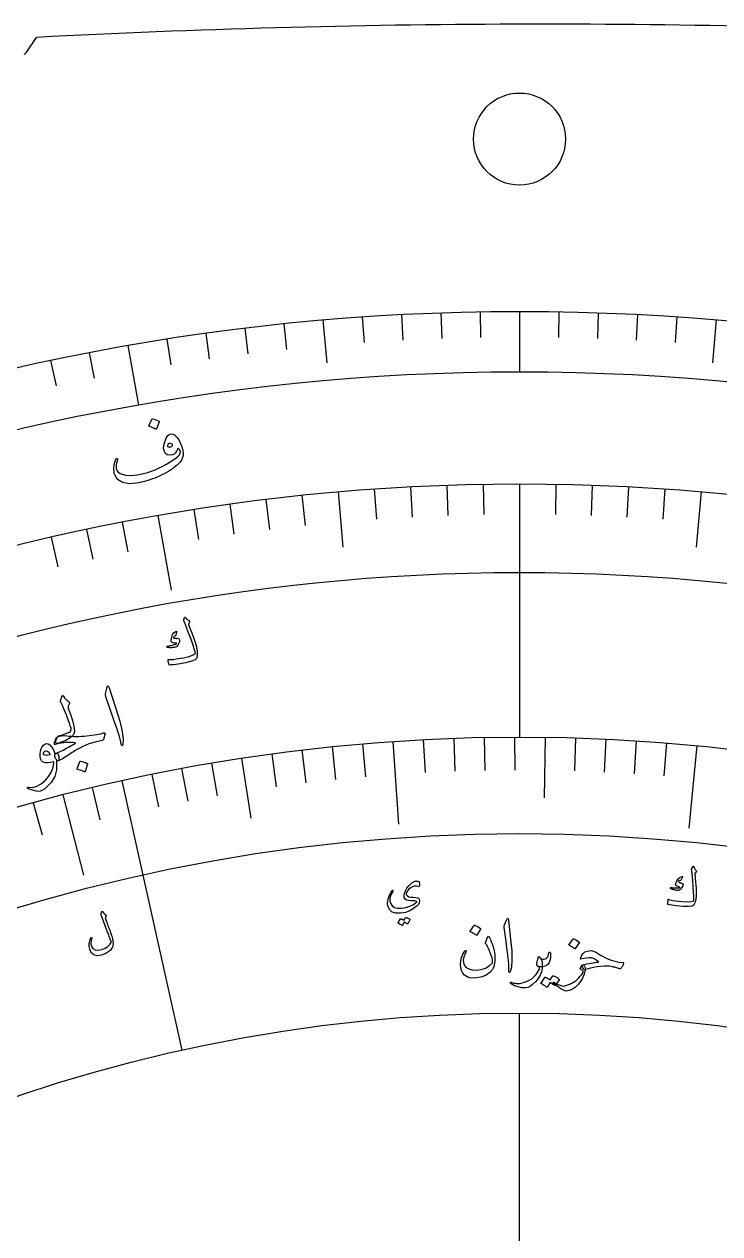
# Model space of a CAD drawing. Header units: millimetres. Extents: x -93 to 93, y -93 to 102.
# Drawn here: x -19.91 to 8.05, y 53.57 to 102.19 of the extents above; entities that cross this region are included whole.
import ezdxf

# ---------------------------------------------------------------- set-up
doc = ezdxf.new("R2010")
doc.units = ezdxf.units.MM
for name, color, linetype in [('CUT_INNER', 6, 'Continuous'), ('CUT_OUTER', 1, 'Continuous'), ('ENGRAVE', 7, 'Continuous'), ('ENGRAVE_FINE', 8, 'Continuous'), ('TEXT', 5, 'Continuous')]:
    doc.layers.add(name, color=color, linetype=linetype)

msp = doc.modelspace()

# ---------------------------------------------------------------- linework, layer by layer
at = {"layer": 'CUT_INNER'}
msp.add_circle((0, 97.5759), 1.85, dxfattribs=at)
at = {"layer": 'CUT_OUTER'}
msp.add_lwpolyline([(-19.8277, 101.0471), (-19.4178, 101.6628), (-19.4157, 101.6656)], dxfattribs=at)
for centre, radius, start, end in [((0.9504, -290.4422), 392.6364, 87.354443, 92.973267), ((-19.9525, 101.1302), 0.15, 286.36512, 326.34678)]:
    msp.add_arc(centre, radius, start, end, dxfattribs=at)
at = {"layer": 'ENGRAVE'}
for points in [[(0, 90.65), (0, 88.2219)], [(-7.9007, 90.305), (-7.7495, 88.5773)], [(7.9007, 90.305), (7.7495, 88.5773)], [(-15.7412, 89.2728), (-15.3196, 86.8816)], [(0, 83.7125), (0, 73.5375)], [(-7.296, 83.3939), (-7.1009, 81.164)], [(7.296, 83.3939), (7.1009, 81.164)], [(-14.5365, 82.4407), (-14.0065, 79.4346)], [(1.0248, 73.5304), (0.9908, 71.0886)], [(-5.0894, 73.3612), (-4.859, 70.0392)], [(7.1324, 73.1908), (6.8094, 69.8765)], [(-11.1695, 72.6843), (-10.7986, 70.2706)], [(-15.9816, 71.7799), (-13.5693, 60.9452)], [(-18.3631, 71.2079), (-17.5316, 67.9834)], [(0, -62.4375), (0, 62.4375)]]:
    msp.add_lwpolyline(points, dxfattribs=at)
for radius in [90.65, 90.65, 88.2219, 83.7125, 83.7125, 80.1513, 73.5375, 73.5375, 69.6525, 62.4375, 62.4375]:
    msp.add_circle((0, 0), radius, dxfattribs=at)
at = {"layer": 'ENGRAVE_FINE'}
for points in [[(-4.7443, 90.5258), (-4.6898, 89.4866)], [(-3.1636, 90.5948), (-3.1273, 89.5548)], [(-1.5821, 90.6362), (-1.5639, 89.5957)], [(1.5821, 90.6362), (1.5639, 89.5957)], [(3.1636, 90.5948), (3.1273, 89.5548)], [(4.7443, 90.5258), (4.6898, 89.4866)], [(-11.0475, 89.9743), (-10.9206, 88.9414)], [(-9.4755, 90.1534), (-9.3667, 89.1185)], [(-6.3234, 90.4292), (-6.2508, 89.3911)], [(6.3234, 90.4292), (6.2508, 89.3911)], [(-14.1808, 89.5339), (-14.018, 88.5061)], [(-12.616, 89.7678), (-12.4712, 88.7373)], [(-18.8472, 88.6691), (-18.6308, 87.6512)], [(-17.2968, 88.9845), (-17.0983, 87.963)], [(-2.9215, 83.6615), (-2.8789, 82.4412)], [(-1.461, 83.6998), (-1.4397, 82.4789)], [(1.461, 83.6998), (1.4397, 82.4789)], [(2.9215, 83.6615), (2.8789, 82.4412)], [(-8.7503, 83.2539), (-8.6227, 82.0396)], [(-5.8395, 83.5086), (-5.7543, 82.2906)], [(-4.3812, 83.5978), (-4.3173, 82.3784)], [(4.3812, 83.5978), (4.3173, 82.3784)], [(5.8395, 83.5086), (5.7543, 82.2906)], [(-13.0955, 82.6819), (-12.9045, 81.4759)], [(-11.6505, 82.8978), (-11.4806, 81.6887)], [(-10.202, 83.0885), (-10.0532, 81.8766)], [(-17.4048, 81.8832), (-17.1509, 80.6889)], [(-15.9731, 82.1745), (-15.7401, 80.9759)], [(-18.8312, 81.567), (-18.5565, 80.3772)], [(-3.868, 73.4357), (-3.798, 72.1055)], [(-2.6456, 73.4899), (-2.5976, 72.1588)], [(-1.4224, 73.5237), (-1.3966, 72.192)], [(-0.1988, 73.5372), (-0.1952, 72.2052)], [(2.2482, 73.5031), (2.2074, 72.1717)], [(3.4709, 73.4555), (3.4081, 72.125)], [(-8.7442, 73.0158), (-8.5858, 71.6932)], [(-7.5279, 73.1512), (-7.3915, 71.8262)], [(-6.3095, 73.2663), (-6.1952, 71.9392)], [(4.6928, 73.3876), (4.6078, 72.0583)], [(5.9134, 73.2994), (5.8063, 71.9717)], [(-12.3778, 72.4883), (-12.1536, 71.1753)], [(-9.9582, 72.8601), (-9.7778, 71.5404)], [(-14.7842, 72.036), (-14.5164, 70.7312)], [(-13.5828, 72.2722), (-13.3368, 70.9631)], [(-17.1747, 71.5038), (-16.8636, 70.2086)], [(-19.5467, 70.8921), (-19.1926, 69.608)]]:
    msp.add_lwpolyline(points, dxfattribs=at)
at = {"layer": 'TEXT'}
for points in [[(-14.7782, 86.3157), (-14.7747, 86.3205), (-14.7692, 86.324), (-14.7618, 86.3261), (-14.7524, 86.3269), (-14.6826, 86.3121), (-14.6157, 86.2908), (-14.5516, 86.2631), (-14.4903, 86.2289), (-14.484, 86.2232), (-14.4805, 86.217), (-14.4801, 86.2103), (-14.4825, 86.2031), (-14.5978, 85.9261), (-14.6026, 85.9191), (-14.6099, 85.9164), (-14.6196, 85.9179), (-14.6318, 85.9237), (-14.6423, 85.9287), (-14.6589, 85.936), (-14.6814, 85.9457), (-14.71, 85.9578), (-14.745, 85.9722), (-14.7868, 85.9887), (-14.8355, 86.0074), (-14.8911, 86.0284), (-14.8987, 86.0321), (-14.9029, 86.0365), (-14.9037, 86.0414), (-14.9012, 86.047)], [(-14.0669, 85.7098), (-14.0011, 85.7255), (-13.9308, 85.7109), (-13.8561, 85.6661), (-13.777, 85.591), (-13.701, 85.489), (-13.6355, 85.3633), (-13.5803, 85.2138), (-13.5356, 85.0408), (-13.5236, 84.9773), (-13.5185, 84.9174), (-13.5203, 84.8611), (-13.529, 84.8083), (-13.5721, 84.6988), (-13.6445, 84.5892), (-13.7463, 84.4794), (-13.8772, 84.3693), (-13.9524, 84.3158), (-14.0306, 84.2639), (-14.1117, 84.2138), (-14.1958, 84.1655), (-14.2831, 84.1189), (-14.3737, 84.0739), (-14.4677, 84.0305), (-14.565, 83.9888), (-14.6632, 83.9493), (-14.7594, 83.9128), (-14.8539, 83.8793), (-14.9465, 83.8487), (-15.0375, 83.8213), (-15.1273, 83.7972), (-15.2157, 83.7764), (-15.3028, 83.759), (-15.6726, 83.7214), (-15.9584, 83.7667), (-16.1606, 83.8957), (-16.2793, 84.1092), (-16.2918, 84.1616), (-16.3004, 84.2225), (-16.305, 84.2918), (-16.3058, 84.3695), (-16.2993, 84.4563), (-16.2837, 84.5423), (-16.2589, 84.6275), (-16.2248, 84.7118), (-16.2192, 84.7218), (-16.212, 84.7296), (-16.203, 84.7351), (-16.1923, 84.7385), (-16.1815, 84.739), (-16.1722, 84.7363), (-16.1644, 84.7304), (-16.1582, 84.7212), (-16.154, 84.7105), (-16.1525, 84.7001), (-16.1536, 84.6901), (-16.1573, 84.6805), (-16.2129, 84.4891), (-16.2139, 84.3345), (-16.1606, 84.2167), (-16.0533, 84.1356), (-15.8388, 84.0704), (-15.5829, 84.0557), (-15.2854, 84.0912), (-14.9457, 84.1764), (-14.7986, 84.2249), (-14.6524, 84.2806), (-14.5072, 84.3434), (-14.3628, 84.4135), (-14.2195, 84.4907), (-14.0773, 84.575), (-13.9364, 84.6665), (-13.7966, 84.7652), (-13.7232, 84.8247), (-13.6701, 84.8847), (-13.6374, 84.9452), (-13.6251, 85.0062), (-13.6431, 85.0439), (-13.6671, 85.0773), (-13.6973, 85.1063), (-13.7336, 85.1309), (-13.7375, 85.1317), (-13.7417, 85.1287), (-13.7462, 85.1219), (-13.7508, 85.1112), (-13.7861, 85.0272), (-13.8302, 84.9612), (-13.883, 84.9132), (-13.9448, 84.8832), (-14.0631, 84.862), (-14.1602, 84.8814), (-14.2361, 84.9416), (-14.2909, 85.0425), (-14.3062, 85.1371), (-14.2939, 85.258), (-14.2538, 85.4051), (-14.1857, 85.5784), (-14.1623, 85.6223), (-14.1347, 85.6588), (-14.1029, 85.688), (-14.0669, 85.7098)], [(-13.954, 85.2508), (-13.9442, 85.2677), (-13.9431, 85.2831), (-13.9507, 85.2971), (-13.9671, 85.3096), (-14.0294, 85.3362), (-14.0807, 85.3367), (-14.1209, 85.311), (-14.1498, 85.2592), (-14.1523, 85.2444), (-14.1513, 85.2318), (-14.1468, 85.2216), (-14.1389, 85.2136), (-14.0875, 85.192), (-14.0397, 85.191), (-13.9952, 85.2106), (-13.954, 85.2508)], [(-13.4259, 78.3435), (-13.4088, 78.3215), (-13.3914, 78.3008), (-13.3735, 78.2815), (-13.3554, 78.2635), (-13.3367, 78.247), (-13.3174, 78.2318), (-13.2975, 78.2181), (-13.2769, 78.2058), (-13.2685, 78.1983), (-13.2645, 78.1887), (-13.2649, 78.1768), (-13.2696, 78.1627), (-13.2994, 78.0878), (-13.3021, 78.0797), (-13.304, 78.073), (-13.3048, 78.0676), (-13.3047, 78.0635), (-13.2357, 77.8863), (-13.1748, 77.7258), (-13.1219, 77.5823), (-13.0769, 77.4555), (-13.0399, 77.3458), (-13.0111, 77.2531), (-12.9905, 77.1776), (-12.9781, 77.1192), (-12.9594, 77.0081), (-12.9555, 76.9726), (-12.9532, 76.9367), (-12.9526, 76.9003), (-12.9537, 76.8635), (-12.9565, 76.8262), (-12.9613, 76.7885), (-12.9681, 76.7503), (-12.9768, 76.7116), (-13.0356, 76.6464), (-13.179, 76.5845), (-13.4067, 76.5253), (-13.7189, 76.468), (-13.817, 76.4538), (-13.9083, 76.4431), (-13.9926, 76.4359), (-14.0701, 76.4322), (-14.0775, 76.4339), (-14.0832, 76.4374), (-14.0873, 76.4426), (-14.0896, 76.4496), (-14.098, 76.4839), (-14.1054, 76.5151), (-14.1118, 76.5432), (-14.1173, 76.5684), (-14.1218, 76.5908), (-14.1254, 76.6107), (-14.1281, 76.6281), (-14.1299, 76.6431), (-14.1304, 76.6516), (-14.1283, 76.6569), (-14.1236, 76.6588), (-14.1162, 76.6573), (-14.0606, 76.6511), (-13.9905, 76.6518), (-13.906, 76.6594), (-13.807, 76.6739), (-13.5131, 76.7264), (-13.2854, 76.7806), (-13.124, 76.8371), (-13.029, 76.8962), (-13.0408, 76.9651), (-13.076, 77.0881), (-13.1348, 77.2649), (-13.2173, 77.4958), (-13.3021, 77.7265), (-13.3672, 77.9008), (-13.4124, 78.0187), (-13.4376, 78.0804), (-13.4451, 78.0972), (-13.4521, 78.1129), (-13.4586, 78.1275), (-13.4646, 78.141), (-13.4701, 78.1534), (-13.4751, 78.1643), (-13.4796, 78.1739), (-13.4835, 78.1821), (-13.4908, 78.2002), (-13.4945, 78.2181), (-13.4945, 78.2357), (-13.491, 78.2531), (-13.4621, 78.3466), (-13.4595, 78.3531), (-13.4562, 78.3575), (-13.4524, 78.3601), (-13.4479, 78.3607), (-13.4419, 78.3587), (-13.4362, 78.3552), (-13.4309, 78.3501), (-13.4259, 78.3435)], [(-13.8054, 77.7922), (-13.801, 77.7924), (-13.7969, 77.7914), (-13.7933, 77.7891), (-13.79, 77.7856), (-13.7885, 77.7822), (-13.7876, 77.7785), (-13.7871, 77.7743), (-13.7872, 77.7698), (-13.8139, 77.6414), (-13.8176, 77.6282), (-13.8221, 77.6177), (-13.8273, 77.6101), (-13.8334, 77.6052), (-13.8606, 77.592), (-13.8831, 77.5771), (-13.9009, 77.5603), (-13.9139, 77.5418), (-13.9155, 77.533), (-13.9097, 77.5251), (-13.8963, 77.5178), (-13.8755, 77.5113), (-13.8619, 77.5092), (-13.848, 77.5075), (-13.8337, 77.5061), (-13.8191, 77.5051), (-13.8039, 77.5044), (-13.788, 77.5042), (-13.7715, 77.5044), (-13.7544, 77.5049), (-13.6923, 77.4913), (-13.6651, 77.4455), (-13.6728, 77.3676), (-13.7152, 77.2575), (-13.7346, 77.2236), (-13.7546, 77.1963), (-13.7752, 77.1755), (-13.7964, 77.1614), (-13.8207, 77.1516), (-13.8552, 77.1432), (-13.8999, 77.1362), (-13.9549, 77.1305), (-13.983, 77.1282), (-14.0099, 77.127), (-14.0355, 77.1269), (-14.0598, 77.1278), (-14.0828, 77.1295), (-14.1044, 77.1314), (-14.1246, 77.1335), (-14.1433, 77.1359), (-14.1554, 77.14), (-14.1644, 77.1455), (-14.1706, 77.1524), (-14.1737, 77.1607), (-14.1739, 77.1699), (-14.1708, 77.177), (-14.1644, 77.1821), (-14.1547, 77.1852), (-14.1235, 77.1931), (-14.0879, 77.2015), (-14.048, 77.2104), (-14.0038, 77.2197), (-13.9214, 77.2371), (-13.8575, 77.2537), (-13.8123, 77.2696), (-13.7856, 77.2847), (-13.7824, 77.288), (-13.7811, 77.2919), (-13.7816, 77.2963), (-13.7839, 77.3013), (-13.7865, 77.3042), (-13.7907, 77.3065), (-13.7966, 77.3082), (-13.8041, 77.3094), (-13.8729, 77.3134), (-13.9019, 77.3164), (-13.9273, 77.3223), (-13.9492, 77.3312), (-13.9675, 77.3431), (-13.9838, 77.3579), (-13.9948, 77.3743), (-14.0006, 77.3922), (-14.001, 77.4117), (-13.9825, 77.547), (-13.9437, 77.6555), (-13.8847, 77.7373), (-13.8054, 77.7922)], [(-16.5929, 75.489), (-16.573, 75.5606), (-16.5507, 75.5891), (-16.5259, 75.5746), (-16.4986, 75.5169), (-16.2322, 74.6846), (-16.0711, 74.1732), (-15.9702, 73.7586), (-15.9288, 73.4411), (-15.9465, 73.2206), (-15.9542, 73.2012), (-15.9623, 73.1899), (-15.9708, 73.1866), (-15.9798, 73.1915), (-15.988, 73.2004), (-15.9952, 73.2127), (-16.0013, 73.2284), (-16.0064, 73.2475), (-16.0392, 73.3977), (-16.081, 73.5556), (-16.1316, 73.721), (-16.1913, 73.894), (-16.2061, 73.9394), (-16.2472, 74.0617), (-16.3149, 74.2608), (-16.4093, 74.5368), (-16.6252, 75.1474), (-16.6343, 75.1803), (-16.6393, 75.2115), (-16.6403, 75.2408), (-16.6371, 75.2684)], [(-18.0264, 73.8883), (-18.0583, 73.9856), (-18.093, 74.0876), (-18.1305, 74.1945), (-18.1709, 74.3062), (-18.2144, 74.4231), (-18.2614, 74.5454), (-18.3119, 74.6733), (-18.3659, 74.8068), (-18.4429, 74.9378), (-18.4479, 74.9562), (-18.4501, 74.9744), (-18.4493, 74.9924), (-18.4458, 75.0102), (-18.4433, 75.0195), (-18.4394, 75.0319), (-18.4342, 75.0473), (-18.4277, 75.0659), (-18.42, 75.0876), (-18.4116, 75.1128), (-18.4023, 75.1413), (-18.3923, 75.1732), (-18.3885, 75.1838), (-18.3828, 75.192), (-18.3751, 75.198), (-18.3655, 75.2017), (-18.3569, 75.202), (-18.3488, 75.1985), (-18.3412, 75.1912), (-18.3341, 75.1801), (-18.2932, 75.1181), (-18.2433, 75.0606), (-18.1842, 75.0076), (-18.116, 74.959), (-18.0984, 74.945), (-18.0892, 74.929), (-18.0883, 74.9109), (-18.0958, 74.8909), (-18.1454, 74.7729), (-18.1484, 74.7592), (-18.1482, 74.7421), (-18.1448, 74.7217), (-18.1384, 74.6979), (-18.0175, 74.3696), (-17.9365, 74.1019), (-17.8952, 73.895), (-17.8933, 73.7489), (-17.9451, 73.6173), (-18.0612, 73.4986), (-18.2415, 73.3926), (-18.4858, 73.2987), (-18.5805, 73.2802), (-18.634, 73.2978), (-18.6462, 73.3515), (-18.6172, 73.4413), (-18.6112, 73.4537), (-18.6055, 73.4658), (-18.5999, 73.4776), (-18.5944, 73.4892), (-18.5891, 73.5005), (-18.584, 73.5115), (-18.579, 73.5223), (-18.5742, 73.5327), (-18.5611, 73.5537), (-18.5433, 73.5707), (-18.5209, 73.5839), (-18.4939, 73.5933), (-18.3708, 73.6282), (-18.2634, 73.6636), (-18.1717, 73.6995), (-18.0957, 73.736), (-18.0546, 73.7642), (-18.0294, 73.7989), (-18.0199, 73.8403), (-18.0264, 73.8883)], [(-18.1906, 73.5847), (-18.0999, 73.5737), (-18.0063, 73.566), (-17.9101, 73.5616), (-17.811, 73.5606), (-17.7095, 73.5625), (-17.6059, 73.567), (-17.5003, 73.5742), (-17.3926, 73.584), (-17.1858, 73.6073), (-17.0044, 73.6355), (-16.8483, 73.6689), (-16.7176, 73.7075), (-16.7033, 73.7108), (-16.6908, 73.7099), (-16.6802, 73.7051), (-16.6713, 73.6962), (-16.6649, 73.6846), (-16.6613, 73.672), (-16.6607, 73.6583), (-16.663, 73.6434), (-16.725, 73.4364), (-16.7318, 73.4193), (-16.7428, 73.4068), (-16.758, 73.3988), (-16.7774, 73.3953), (-17.0536, 73.3366), (-17.3129, 73.258), (-17.555, 73.1598), (-17.7799, 73.042), (-17.7923, 73.0352), (-17.8133, 73.0224), (-17.8428, 73.0037), (-17.8808, 72.9789), (-17.9274, 72.9482), (-17.9824, 72.9115), (-18.0458, 72.8687), (-18.1177, 72.8199), (-18.2574, 72.7273), (-18.3755, 72.6563), (-18.4722, 72.6071), (-18.5476, 72.5796), (-18.5691, 72.5819), (-18.5926, 72.5993), (-18.6182, 72.6317), (-18.6458, 72.6791), (-18.6754, 72.7599), (-18.6816, 72.8221), (-18.6642, 72.8655), (-18.6233, 72.8901), (-18.5576, 72.9142), (-18.4658, 72.9558), (-18.3478, 73.0149), (-18.2035, 73.0912), (-18.1307, 73.13), (-18.067, 73.164), (-18.0123, 73.1931), (-17.9666, 73.2175), (-17.9303, 73.237), (-17.9034, 73.2517), (-17.8861, 73.2615), (-17.8783, 73.2665), (-17.8755, 73.2689), (-17.873, 73.271), (-17.871, 73.2727), (-17.8693, 73.2742), (-17.8677, 73.2754), (-17.8661, 73.2763), (-17.8645, 73.2771), (-17.8628, 73.2776), (-17.8535, 73.2853), (-17.8507, 73.2915), (-17.8543, 73.2961), (-17.8644, 73.2991), (-17.9078, 73.3078), (-17.953, 73.3145), (-18, 73.3191), (-18.0488, 73.3216), (-18.0994, 73.3222), (-18.152, 73.3213), (-18.2064, 73.3186), (-18.2627, 73.3143), (-18.3178, 73.3091), (-18.3719, 73.3026), (-18.425, 73.295), (-18.4771, 73.2862), (-18.5278, 73.2762), (-18.5765, 73.2648), (-18.6233, 73.252), (-18.6682, 73.2378), (-18.6804, 73.2363), (-18.6895, 73.2388), (-18.6955, 73.2453), (-18.6984, 73.2557), (-18.6974, 73.2759), (-18.6949, 73.296), (-18.6911, 73.316), (-18.6858, 73.3359), (-18.6795, 73.3561), (-18.6724, 73.3769), (-18.6646, 73.3983), (-18.656, 73.4204), (-18.6356, 73.4634), (-18.6132, 73.4981), (-18.5887, 73.5247), (-18.5621, 73.5431), (-18.4903, 73.5717), (-18.4044, 73.5882), (-18.3045, 73.5926), (-18.1906, 73.5847)], [(-18.6061, 72.5243), (-18.613, 72.2208), (-18.6849, 71.9493), (-18.8213, 71.7098), (-19.0221, 71.5018), (-19.0516, 71.4782), (-19.081, 71.4563), (-19.1104, 71.4359), (-19.1398, 71.4171), (-19.1689, 71.4002), (-19.1978, 71.3854), (-19.2263, 71.3728), (-19.2545, 71.3623), (-19.3294, 71.3533), (-19.4354, 71.3657), (-19.5725, 71.3993), (-19.741, 71.454), (-19.7601, 71.4633), (-19.7727, 71.4738), (-19.7789, 71.4857), (-19.7787, 71.4989), (-19.7733, 71.5105), (-19.764, 71.5177), (-19.7508, 71.5204), (-19.7336, 71.5187), (-19.5716, 71.5105), (-19.4051, 71.5561), (-19.2336, 71.6555), (-19.0567, 71.8086), (-18.9207, 71.9673), (-18.8181, 72.1385), (-18.7491, 72.3222), (-18.7136, 72.5187), (-18.7159, 72.5247), (-18.7191, 72.5292), (-18.7232, 72.532), (-18.7283, 72.5332), (-18.8474, 72.5097), (-18.9509, 72.4974), (-19.0387, 72.4964), (-19.1108, 72.5068), (-19.1723, 72.536), (-19.2194, 72.5865), (-19.2521, 72.6582), (-19.2703, 72.7511), (-19.2716, 72.7638), (-19.2725, 72.7767), (-19.273, 72.79), (-19.2732, 72.8036), (-19.2731, 72.8178), (-19.2727, 72.8327), (-19.272, 72.8484), (-19.2711, 72.8648), (-19.2567, 72.9735), (-19.2293, 73.0677), (-19.1887, 73.1474), (-19.1351, 73.2126), (-19.0742, 73.2565), (-19.0119, 73.2722), (-18.9483, 73.2598), (-18.8834, 73.2193), (-18.8197, 73.1559), (-18.7636, 73.0778), (-18.7153, 72.9848), (-18.6747, 72.877), (-18.668, 72.8788), (-18.6615, 72.8808), (-18.6553, 72.883), (-18.6494, 72.8853), (-18.6435, 72.8876), (-18.6374, 72.8897), (-18.6309, 72.8917), (-18.6242, 72.8936), (-18.5998, 72.8945), (-18.5781, 72.8843), (-18.5589, 72.8628), (-18.5424, 72.8301), (-18.5295, 72.7929), (-18.5203, 72.7542), (-18.5149, 72.7142), (-18.5132, 72.6727), (-18.5153, 72.6353), (-18.5211, 72.6075), (-18.5308, 72.5892), (-18.5442, 72.5805), (-18.609, 72.5639), (-18.6078, 72.5576), (-18.6069, 72.5489), (-18.6064, 72.5378), (-18.6061, 72.5243)], [(-18.8693, 72.8672), (-18.9216, 72.9208), (-18.9726, 72.955), (-19.0222, 72.9698), (-19.0704, 72.9653), (-19.0962, 72.9508), (-19.1177, 72.9327), (-19.1352, 72.9111), (-19.1485, 72.8861), (-19.1517, 72.8738), (-19.1495, 72.862), (-19.142, 72.8506), (-19.1291, 72.8398), (-19.0856, 72.8179), (-19.0289, 72.8101), (-18.959, 72.8161), (-18.8759, 72.8361), (-18.8678, 72.8401), (-18.864, 72.8465), (-18.8645, 72.8556), (-18.8693, 72.8672)], [(-17.6777, 72.5479), (-17.6745, 72.5532), (-17.6691, 72.5573), (-17.6617, 72.56), (-17.6521, 72.5614), (-17.5792, 72.5504), (-17.5088, 72.5322), (-17.4408, 72.5071), (-17.3752, 72.4749), (-17.3682, 72.4693), (-17.3642, 72.4629), (-17.3632, 72.4559), (-17.3651, 72.4481), (-17.4616, 72.1473), (-17.466, 72.1396), (-17.4733, 72.1362), (-17.4834, 72.1372), (-17.4963, 72.1425), (-17.5075, 72.1471), (-17.5251, 72.1538), (-17.549, 72.1626), (-17.5793, 72.1735), (-17.6163, 72.1864), (-17.6606, 72.2012), (-17.7121, 72.2178), (-17.7708, 72.2363), (-17.7789, 72.2398), (-17.7836, 72.2441), (-17.7848, 72.2493), (-17.7827, 72.2553)], [(7.0071, 68.319), (7.0167, 68.2955), (7.027, 68.2731), (7.0379, 68.2518), (7.0494, 68.2317), (7.0617, 68.2126), (7.0749, 68.1946), (7.089, 68.1778), (7.1041, 68.162), (7.1096, 68.1534), (7.1107, 68.1439), (7.1075, 68.1336), (7.1, 68.1225), (7.0555, 68.0641), (7.0511, 68.0577), (7.0479, 68.0523), (7.0458, 68.0478), (7.0449, 68.0442), (7.062, 67.8721), (7.0762, 67.7168), (7.0875, 67.5781), (7.096, 67.4561), (7.1015, 67.351), (7.1041, 67.2628), (7.1037, 67.1916), (7.1003, 67.1375), (7.0896, 67.0357), (7.0843, 67.0036), (7.0775, 66.9716), (7.0692, 66.9396), (7.0592, 66.9076), (7.0476, 66.8757), (7.0342, 66.8438), (7.019, 66.812), (7.0019, 66.7803), (6.9345, 66.7376), (6.7938, 66.7183), (6.58, 66.722), (6.2928, 66.748), (6.2034, 66.7595), (6.1209, 66.7724), (6.0453, 66.7866), (5.9765, 66.8022), (5.9704, 66.8055), (5.9663, 66.81), (5.964, 66.8156), (5.9637, 66.8223), (5.9647, 66.8543), (5.9658, 66.8834), (5.967, 66.9097), (5.9684, 66.933), (5.9699, 66.9537), (5.9716, 66.972), (5.9735, 66.988), (5.9755, 67.0016), (5.9771, 67.0091), (5.9802, 67.0132), (5.9849, 67.0137), (5.991, 67.0107), (6.0382, 66.9916), (6.0997, 66.9752), (6.1756, 66.9613), (6.2658, 66.9499), (6.536, 66.9242), (6.7485, 66.916), (6.9036, 66.9261), (7.0013, 66.9546), (7.0078, 67.0179), (7.0069, 67.1341), (6.9987, 67.3034), (6.9828, 67.5257), (6.9649, 67.7484), (6.9504, 67.9169), (6.9396, 68.0313), (6.9326, 68.0914), (6.9301, 68.108), (6.9279, 68.1234), (6.9257, 68.1378), (6.9237, 68.1511), (6.9219, 68.1632), (6.9202, 68.174), (6.9186, 68.1835), (6.9172, 68.1917), (6.9152, 68.2093), (6.9164, 68.2259), (6.9206, 68.2413), (6.928, 68.2557), (6.9762, 68.3305), (6.98, 68.3355), (6.984, 68.3387), (6.988, 68.34), (6.9921, 68.3394), (6.9968, 68.3362), (7.0009, 68.3317), (7.0043, 68.3259), (7.0071, 68.319)], [(-4.0774, 67.5226), (-4.1465, 67.541), (-4.2221, 67.5372), (-4.3042, 67.5112), (-4.3927, 67.463), (-4.4479, 67.4188), (-4.4928, 67.3674), (-4.5275, 67.3089), (-4.552, 67.2431), (-4.554, 67.2301), (-4.5534, 67.2168), (-4.5501, 67.2032), (-4.5442, 67.1892), (-4.5081, 67.1469), (-4.4505, 67.117), (-4.3714, 67.0994), (-4.2706, 67.0941), (-4.1712, 67.0898), (-4.0983, 67.075), (-4.052, 67.05), (-4.0321, 67.0147), (-4.0256, 66.9387), (-4.0364, 66.8701), (-4.0645, 66.8087), (-4.1099, 66.7547), (-4.257, 66.6391), (-4.4156, 66.5504), (-4.5856, 66.4885), (-4.7674, 66.4534), (-4.9686, 66.4528), (-5.1231, 66.5023), (-5.2309, 66.6024), (-5.2922, 66.7531), (-5.3017, 66.8377), (-5.2969, 66.9308), (-5.2775, 67.0324), (-5.2435, 67.1424), (-5.2311, 67.1733), (-5.2181, 67.2031), (-5.2047, 67.2319), (-5.1908, 67.2596), (-5.1763, 67.2866), (-5.1611, 67.3127), (-5.1452, 67.3382), (-5.1285, 67.3629), (-5.1193, 67.3733), (-5.1107, 67.3778), (-5.1028, 67.3766), (-5.0954, 67.3696), (-5.0909, 67.3605), (-5.0893, 67.3512), (-5.0906, 67.3417), (-5.0947, 67.3319), (-5.1698, 67.1874), (-5.2109, 67.0591), (-5.2181, 66.947), (-5.1916, 66.8511), (-5.1229, 66.7532), (-5.0283, 66.6876), (-4.9077, 66.6542), (-4.761, 66.6528), (-4.5752, 66.6808), (-4.4094, 66.7309), (-4.2635, 66.803), (-4.1374, 66.8974), (-4.1299, 66.9052), (-4.1274, 66.9126), (-4.1298, 66.9198), (-4.1371, 66.9267), (-4.1658, 66.9385), (-4.2149, 66.947), (-4.2843, 66.952), (-4.3741, 66.9535), (-4.4657, 66.9587), (-4.5365, 66.9751), (-4.5864, 67.0029), (-4.6156, 67.042), (-4.6311, 67.0892), (-4.638, 67.1393), (-4.6361, 67.1925), (-4.6256, 67.2485), (-4.5865, 67.36), (-4.5286, 67.464), (-4.452, 67.5605), (-4.3564, 67.6495), (-4.3308, 67.6708), (-4.3058, 67.6894), (-4.2815, 67.7053), (-4.2577, 67.7186), (-4.2347, 67.7293), (-4.2125, 67.7377), (-4.1913, 67.7436), (-4.171, 67.747), (-4.0905, 67.7445), (-4.0394, 67.7126), (-4.0176, 67.6515), (-4.0251, 67.5613), (-4.0334, 67.5366), (-4.0448, 67.5219), (-4.0595, 67.5172), (-4.0774, 67.5226)], [(6.54, 67.9288), (6.5439, 67.9279), (6.5471, 67.926), (6.5498, 67.9232), (6.5518, 67.9193), (6.5523, 67.916), (6.5522, 67.9124), (6.5516, 67.9087), (6.5504, 67.9047), (6.4957, 67.7988), (6.4892, 67.7881), (6.4827, 67.7801), (6.4763, 67.7747), (6.4698, 67.7719), (6.4427, 67.767), (6.4193, 67.7594), (6.3997, 67.749), (6.3838, 67.736), (6.3802, 67.7287), (6.3834, 67.7203), (6.3933, 67.7107), (6.41, 67.6999), (6.4214, 67.6948), (6.4331, 67.6899), (6.4453, 67.6852), (6.4579, 67.6807), (6.471, 67.6764), (6.4849, 67.6723), (6.4994, 67.6685), (6.5145, 67.6648), (6.5656, 67.6377), (6.5782, 67.5909), (6.5525, 67.5246), (6.4885, 67.4386), (6.4632, 67.4136), (6.439, 67.3945), (6.4159, 67.3814), (6.3939, 67.3742), (6.3702, 67.3716), (6.338, 67.3726), (6.2971, 67.3774), (6.2476, 67.3858), (6.2224, 67.3906), (6.1986, 67.3961), (6.1761, 67.4022), (6.155, 67.409), (6.1353, 67.416), (6.1168, 67.423), (6.0996, 67.4298), (6.0838, 67.4364), (6.0743, 67.4429), (6.0676, 67.4499), (6.064, 67.4575), (6.0633, 67.4655), (6.0653, 67.4736), (6.0697, 67.4791), (6.0766, 67.482), (6.0858, 67.4824), (6.1151, 67.4817), (6.1484, 67.4804), (6.1855, 67.4784), (6.2264, 67.4758), (6.3029, 67.471), (6.3629, 67.4699), (6.4064, 67.4728), (6.4334, 67.4795), (6.4371, 67.4817), (6.4392, 67.4847), (6.4398, 67.4887), (6.439, 67.4937), (6.4374, 67.4968), (6.4343, 67.4999), (6.4296, 67.5028), (6.4233, 67.5057), (6.364, 67.526), (6.3393, 67.5356), (6.3185, 67.547), (6.3015, 67.5601), (6.2884, 67.575), (6.2777, 67.592), (6.272, 67.609), (6.2713, 67.6261), (6.2757, 67.6433), (6.3249, 67.7572), (6.3854, 67.8428), (6.4571, 67.9), (6.54, 67.9288)], [(-16.7972, 66.5097), (-16.7951, 66.5168), (-16.7916, 66.5224), (-16.7866, 66.5265), (-16.7802, 66.5291), (-16.7732, 66.5296), (-16.7666, 66.5276), (-16.7606, 66.5231), (-16.755, 66.516), (-16.7241, 66.4744), (-16.6935, 66.4394), (-16.6633, 66.4111), (-16.6334, 66.3894), (-16.6241, 66.3812), (-16.6194, 66.3703), (-16.6191, 66.3566), (-16.6233, 66.3402), (-16.6266, 66.332), (-16.6296, 66.3241), (-16.6325, 66.3165), (-16.6352, 66.3092), (-16.6377, 66.3024), (-16.6401, 66.2962), (-16.6423, 66.2905), (-16.6445, 66.2854), (-16.6479, 66.2762), (-16.6494, 66.2658), (-16.649, 66.2544), (-16.6466, 66.2418), (-16.6354, 66.2074), (-16.6226, 66.17), (-16.6082, 66.1297), (-16.5923, 66.0864), (-16.575, 66.04), (-16.5563, 65.9907), (-16.5364, 65.9383), (-16.5152, 65.8828), (-16.4932, 65.8277), (-16.4729, 65.7758), (-16.4544, 65.7271), (-16.4377, 65.6815), (-16.4226, 65.6391), (-16.4088, 65.5997), (-16.3966, 65.5632), (-16.3857, 65.5298), (-16.3579, 65.4298), (-16.3423, 65.3324), (-16.3388, 65.2376), (-16.3475, 65.1454), (-16.3641, 65.0883), (-16.3975, 65.031), (-16.4476, 64.9735), (-16.5145, 64.9157), (-16.5893, 64.8628), (-16.6614, 64.8205), (-16.7308, 64.7887), (-16.7975, 64.7675), (-16.9732, 64.7468), (-17.1115, 64.7793), (-17.2126, 64.8651), (-17.2766, 65.0046), (-17.2967, 65.1158), (-17.2965, 65.23), (-17.2758, 65.3471), (-17.2346, 65.4672), (-17.231, 65.4745), (-17.2265, 65.4796), (-17.2212, 65.4825), (-17.215, 65.4832), (-17.208, 65.4824), (-17.2024, 65.4806), (-17.198, 65.4775), (-17.195, 65.4733), (-17.1919, 65.4667), (-17.1904, 65.4599), (-17.1905, 65.453), (-17.1922, 65.446), (-17.2149, 65.3435), (-17.2266, 65.2582), (-17.2274, 65.19), (-17.2173, 65.1391), (-17.1552, 65.0401), (-17.0627, 64.9838), (-16.9399, 64.9702), (-16.7867, 64.999), (-16.6547, 65.0488), (-16.5479, 65.1125), (-16.4663, 65.1904), (-16.4099, 65.2826), (-16.4203, 65.3176), (-16.4334, 65.3582), (-16.4492, 65.4045), (-16.4676, 65.4565), (-16.4888, 65.5143), (-16.513, 65.5778), (-16.5401, 65.6473), (-16.5702, 65.7225), (-16.6004, 65.8004), (-16.6298, 65.8771), (-16.6584, 65.9527), (-16.6862, 66.0272), (-16.713, 66.1005), (-16.7388, 66.1728), (-16.7635, 66.2439), (-16.7871, 66.314), (-16.8128, 66.3808), (-16.8144, 66.3887), (-16.8151, 66.3964), (-16.8149, 66.4037), (-16.8138, 66.4107)], [(-4.5798, 66.2823), (-4.5774, 66.2851), (-4.5739, 66.2869), (-4.5693, 66.2878), (-4.5636, 66.2876), (-4.5429, 66.2813), (-4.5228, 66.2742), (-4.5032, 66.2662), (-4.4842, 66.2575), (-4.4657, 66.2477), (-4.4476, 66.2369), (-4.4297, 66.225), (-4.4122, 66.2121), (-4.4087, 66.208), (-4.407, 66.2035), (-4.407, 66.1987), (-4.4089, 66.1934), (-4.4965, 66.0284), (-4.499, 66.0262), (-4.503, 66.0259), (-4.5084, 66.0276), (-4.5152, 66.0313), (-4.5199, 66.0349), (-4.5276, 66.0397), (-4.5381, 66.0457), (-4.5516, 66.0529), (-4.5681, 66.0615), (-4.5878, 66.0716), (-4.6108, 66.0832), (-4.6369, 66.0962), (-4.7059, 65.9678), (-4.7092, 65.9637), (-4.7137, 65.9625), (-4.7195, 65.9641), (-4.7265, 65.9684), (-4.7325, 65.9722), (-4.742, 65.9778), (-4.755, 65.9852), (-4.7715, 65.9945), (-4.7917, 66.0056), (-4.8159, 66.0185), (-4.8441, 66.0332), (-4.8763, 66.0496), (-4.8797, 66.0525), (-4.8813, 66.0556), (-4.8812, 66.0587), (-4.8792, 66.062), (-4.79, 66.2214), (-4.7876, 66.2242), (-4.7841, 66.226), (-4.7795, 66.2269), (-4.7739, 66.2268), (-4.7563, 66.2223), (-4.7391, 66.2169), (-4.7224, 66.2106), (-4.7062, 66.2033), (-4.6904, 66.1952), (-4.6751, 66.1864), (-4.6603, 66.1769), (-4.6459, 66.1668)], [(-0.5255, 66.1718), (-0.4953, 66.23), (-0.4708, 66.2506), (-0.452, 66.2335), (-0.439, 66.1787), (-0.361, 65.4116), (-0.3153, 64.9407), (-0.3039, 64.5644), (-0.3261, 64.2827), (-0.3817, 64.0955), (-0.3919, 64.0802), (-0.401, 64.0719), (-0.4089, 64.0707), (-0.4157, 64.0765), (-0.4212, 64.0857), (-0.4252, 64.0976), (-0.4276, 64.1123), (-0.4285, 64.1297), (-0.4294, 64.2654), (-0.4366, 64.4093), (-0.4502, 64.5614), (-0.4701, 64.7216), (-0.4745, 64.7635), (-0.4877, 64.8765), (-0.5098, 65.0608), (-0.5409, 65.3163), (-0.6158, 65.8828), (-0.6177, 65.9129), (-0.6164, 65.9407), (-0.6118, 65.9662), (-0.604, 65.9894)], [(-1.8284, 65.9606), (-1.8245, 65.9646), (-1.8189, 65.9671), (-1.8118, 65.9681), (-1.803, 65.9676), (-1.7402, 65.9446), (-1.6809, 65.9159), (-1.6251, 65.8817), (-1.5729, 65.8418), (-1.5677, 65.8357), (-1.5654, 65.8295), (-1.5658, 65.8232), (-1.5691, 65.8168), (-1.7127, 65.5751), (-1.7181, 65.5692), (-1.7253, 65.5677), (-1.7341, 65.5704), (-1.7446, 65.5774), (-1.7537, 65.5834), (-1.7681, 65.5924), (-1.7877, 65.6044), (-1.8125, 65.6194), (-1.8431, 65.6373), (-1.8797, 65.6582), (-1.9224, 65.6821), (-1.9712, 65.7088), (-1.9777, 65.7134), (-1.981, 65.718), (-1.9811, 65.7227), (-1.9781, 65.7274)], [(-1.2282, 65.5044), (-1.2006, 65.4521), (-1.1739, 65.3973), (-1.1479, 65.3402), (-1.1227, 65.2807), (-1.0987, 65.2185), (-1.0763, 65.153), (-1.0555, 65.0844), (-1.0362, 65.0127), (-1.0195, 64.9412), (-1.0064, 64.8702), (-0.9969, 64.7997), (-0.9909, 64.7298), (-0.9885, 64.6602), (-0.9896, 64.5908), (-0.9942, 64.5215), (-1.0023, 64.4523), (-1.0164, 64.3796), (-1.0359, 64.3124), (-1.061, 64.2504), (-1.0916, 64.1939), (-1.1963, 64.0646), (-1.335, 63.9645), (-1.5075, 63.8935), (-1.7142, 63.8512), (-1.8641, 63.8433), (-1.9962, 63.8595), (-2.1106, 63.8999), (-2.2074, 63.9646), (-2.2816, 64.0494), (-2.3344, 64.1498), (-2.3657, 64.2658), (-2.3754, 64.3975), (-2.3628, 64.5379), (-2.3299, 64.6735), (-2.2766, 64.8043), (-2.2029, 64.9303), (-2.191, 64.9448), (-2.1793, 64.9531), (-2.1677, 64.955), (-2.1563, 64.9507), (-2.1456, 64.9412), (-2.1422, 64.9276), (-2.1461, 64.9099), (-2.1574, 64.888), (-2.2299, 64.7301), (-2.2634, 64.5889), (-2.2582, 64.4642), (-2.2147, 64.3562), (-2.139, 64.271), (-2.0345, 64.2117), (-1.9009, 64.1782), (-1.7383, 64.1703), (-1.5426, 64.1947), (-1.369, 64.2505), (-1.217, 64.338), (-1.0867, 64.4572), (-1.084, 64.4614), (-1.0822, 64.4675), (-1.0811, 64.4755), (-1.0809, 64.4855), (-1.0867, 64.564), (-1.1049, 64.6551), (-1.1355, 64.759), (-1.1787, 64.8755), (-1.2029, 64.9341), (-1.2264, 64.9886), (-1.249, 65.039), (-1.2708, 65.0853), (-1.2919, 65.1273), (-1.3126, 65.1648), (-1.3329, 65.1977), (-1.3526, 65.2262), (-1.362, 65.2411), (-1.3674, 65.2549), (-1.3689, 65.2676), (-1.3664, 65.2792), (-1.276, 65.5129), (-1.2673, 65.5266), (-1.2565, 65.5298), (-1.2434, 65.5224), (-1.2282, 65.5044)], [(2.1504, 65.4211), (2.1545, 65.4249), (2.1601, 65.427), (2.1673, 65.4276), (2.176, 65.4265), (2.2368, 65.3998), (2.2937, 65.3676), (2.3469, 65.3301), (2.3962, 65.2871), (2.401, 65.2807), (2.4029, 65.2744), (2.4021, 65.2681), (2.3985, 65.262), (2.2416, 65.0293), (2.2359, 65.0238), (2.2288, 65.0227), (2.2202, 65.0259), (2.2102, 65.0335), (2.2016, 65.0401), (2.1879, 65.0499), (2.1692, 65.0631), (2.1455, 65.0796), (2.1164, 65.0993), (2.0814, 65.1224), (2.0405, 65.1488), (1.9939, 65.1784), (1.9877, 65.1833), (1.9847, 65.1881), (1.9848, 65.1928), (1.9881, 65.1974)], [(0.809, 64.6838), (0.8439, 64.6365), (0.8712, 64.5897), (0.8912, 64.5435), (0.9036, 64.4977), (0.9103, 64.449), (0.913, 64.391), (0.9117, 64.3236), (0.9063, 64.2469), (0.8781, 64.103), (0.8256, 63.9652), (0.7491, 63.8336), (0.6486, 63.708), (0.5389, 63.6002), (0.4343, 63.5218), (0.3348, 63.4731), (0.2402, 63.4539), (0.0874, 63.4598), (-0.0604, 63.4888), (-0.2035, 63.541), (-0.3418, 63.6164), (-0.3515, 63.6228), (-0.3589, 63.6296), (-0.3639, 63.6368), (-0.3667, 63.6445), (-0.3673, 63.6533), (-0.366, 63.6609), (-0.3627, 63.6674), (-0.3576, 63.6727), (-0.3497, 63.6763), (-0.3414, 63.6775), (-0.3327, 63.6764), (-0.3236, 63.6729), (-0.2722, 63.6587), (-0.2229, 63.6471), (-0.1757, 63.6379), (-0.1307, 63.6313), (-0.0876, 63.6273), (-0.0463, 63.6263), (-0.0067, 63.6282), (0.0312, 63.633), (0.2791, 63.7044), (0.4897, 63.8222), (0.6633, 63.9867), (0.7999, 64.1982), (0.8013, 64.2049), (0.8024, 64.2154), (0.8032, 64.2299), (0.8036, 64.2483), (0.7987, 64.2627), (0.7837, 64.2807), (0.7587, 64.3023), (0.7235, 64.3276), (0.7082, 64.347), (0.699, 64.3702), (0.6962, 64.3972), (0.6997, 64.4281), (0.7493, 64.6657), (0.7592, 64.6961), (0.7725, 64.7093), (0.7891, 64.7052), (0.809, 64.6838)], [(1.2047, 64.8876), (1.22, 64.8849), (1.2313, 64.8777), (1.2385, 64.8658), (1.2417, 64.8493), (1.2461, 64.7399), (1.2385, 64.6409), (1.219, 64.5524), (1.1877, 64.4742), (1.1439, 64.4088), (1.0873, 64.3585), (1.0177, 64.3232), (0.9352, 64.3029), (0.8774, 64.2969), (0.8229, 64.299), (0.7716, 64.3092), (0.7235, 64.3276), (0.7069, 64.3411), (0.6974, 64.3623), (0.695, 64.3914), (0.6997, 64.4281), (0.7493, 64.6657), (0.7532, 64.6837), (0.7583, 64.6969), (0.7644, 64.7055), (0.7717, 64.7093), (0.7798, 64.7088), (0.7881, 64.7044), (0.7968, 64.6961), (0.8059, 64.6838), (0.8293, 64.6569), (0.8593, 64.6361), (0.8961, 64.6215), (0.9397, 64.6131), (0.9851, 64.612), (1.0275, 64.6196), (1.0669, 64.6358), (1.1033, 64.6606), (1.1351, 64.6953), (1.1572, 64.738), (1.1697, 64.7887), (1.1725, 64.8474), (1.1748, 64.8652), (1.1809, 64.8778), (1.1909, 64.8853), (1.2047, 64.8876)], [(4.1808, 64.4374), (4.1705, 64.4085), (4.1591, 64.38), (4.1465, 64.3519), (4.1328, 64.3244), (4.1178, 64.2975), (4.1013, 64.2714), (4.0833, 64.2463), (4.0637, 64.222), (4.0563, 64.2148), (4.0474, 64.2113), (4.0373, 64.2113), (4.0258, 64.215), (4.0012, 64.2246), (3.9731, 64.2347), (3.9416, 64.2455), (3.9065, 64.2569), (3.868, 64.2684), (3.8259, 64.2798), (3.7802, 64.2909), (3.731, 64.3018), (3.634, 64.3184), (3.5249, 64.326), (3.4038, 64.3247), (3.2707, 64.3143), (3.1256, 64.2951), (2.9683, 64.2671), (2.7988, 64.2302), (2.6174, 64.1843), (2.601, 64.1836), (2.5836, 64.1959), (2.5651, 64.2211), (2.5456, 64.2593), (2.5296, 64.2978), (2.5186, 64.327), (2.5128, 64.347), (2.512, 64.3578), (2.5158, 64.3648), (2.5203, 64.3701), (2.5255, 64.3738), (2.5315, 64.3759), (2.6268, 64.3977), (2.7172, 64.4173), (2.8027, 64.4349), (2.8833, 64.4505), (2.9589, 64.4636), (3.0295, 64.474), (3.0951, 64.4815), (3.1557, 64.4863), (3.168, 64.4885), (3.1733, 64.4933), (3.1717, 64.5008), (3.1632, 64.5111), (3.1229, 64.5425), (3.0834, 64.5702), (3.0446, 64.5941), (3.0067, 64.6142), (2.9693, 64.6305), (2.9323, 64.6431), (2.8957, 64.6519), (2.8595, 64.657), (2.7819, 64.6586), (2.6898, 64.6509), (2.5832, 64.6339), (2.4622, 64.6075), (2.4576, 64.6053), (2.4535, 64.6047), (2.4498, 64.6056), (2.4466, 64.6081), (2.4441, 64.6115), (2.4429, 64.6153), (2.4429, 64.6194), (2.444, 64.6238), (2.4829, 64.7086), (2.5206, 64.7777), (2.5569, 64.8311), (2.5918, 64.8689), (2.6306, 64.8952), (2.6788, 64.9171), (2.7363, 64.9347), (2.803, 64.9479), (2.8797, 64.9483), (2.9668, 64.9273), (3.0644, 64.885), (3.1721, 64.8212), (3.2507, 64.7716), (3.334, 64.7244), (3.4221, 64.6796), (3.5149, 64.6372), (3.6868, 64.5713), (3.8497, 64.5216), (4.0035, 64.4881), (4.1485, 64.4709), (4.1669, 64.4678), (4.1785, 64.4611), (4.1831, 64.451), (4.1808, 64.4374)], [(2.5153, 64.3609), (2.5263, 64.3724), (2.5393, 64.3764), (2.5544, 64.3728), (2.5715, 64.3618), (2.5913, 64.3439), (2.6083, 64.3234), (2.6223, 64.3003), (2.6336, 64.2746), (2.6415, 64.2486), (2.6454, 64.2216), (2.6454, 64.1936), (2.6415, 64.1645), (2.5962, 63.9976), (2.5339, 63.8451), (2.4546, 63.7069), (2.3584, 63.583), (2.2496, 63.4794), (2.1325, 63.4021), (2.0069, 63.3511), (1.8727, 63.3265), (1.8388, 63.3304), (1.7927, 63.3468), (1.7341, 63.3757), (1.6632, 63.4169), (1.6253, 63.4404), (1.5875, 63.4651), (1.5497, 63.4909), (1.5118, 63.5179), (1.474, 63.5456), (1.4361, 63.5737), (1.3982, 63.6022), (1.3603, 63.631), (1.3531, 63.638), (1.3498, 63.6461), (1.3504, 63.6553), (1.3548, 63.6656), (1.3618, 63.6742), (1.3698, 63.6786), (1.3789, 63.6786), (1.389, 63.6742), (1.444, 63.6434), (1.4961, 63.6162), (1.5453, 63.5925), (1.5917, 63.5723), (1.6357, 63.5557), (1.6776, 63.5427), (1.7175, 63.5332), (1.7554, 63.5273), (1.8042, 63.53), (1.8645, 63.5438), (1.9363, 63.5685), (2.0197, 63.6041), (2.0642, 63.6249), (2.1067, 63.6463), (2.1474, 63.6684), (2.1862, 63.691), (2.2232, 63.7145), (2.2582, 63.7391), (2.2914, 63.7646), (2.3228, 63.7912), (2.384, 63.8497), (2.4429, 63.9169), (2.4995, 63.9927), (2.5539, 64.0771), (2.5587, 64.105), (2.5431, 64.1364), (2.5069, 64.1713), (2.4502, 64.2097), (2.4428, 64.2151), (2.4389, 64.2211), (2.4386, 64.2278), (2.4418, 64.2351)], [(1.342, 63.9353), (1.3459, 63.9392), (1.3514, 63.9414), (1.3584, 63.942), (1.3669, 63.9411), (1.3972, 63.9289), (1.4264, 63.9155), (1.4546, 63.901), (1.4819, 63.8852), (1.5083, 63.8682), (1.534, 63.8495), (1.5592, 63.8293), (1.5837, 63.8076), (1.5884, 63.801), (1.5903, 63.7941), (1.5896, 63.7869), (1.5861, 63.7793), (1.4324, 63.5448), (1.4283, 63.5417), (1.4223, 63.5419), (1.4145, 63.5452), (1.4048, 63.5517), (1.3982, 63.5576), (1.3874, 63.5658), (1.3724, 63.5762), (1.3532, 63.5888), (1.3296, 63.6039), (1.3015, 63.6216), (1.2687, 63.642), (1.2314, 63.6649), (1.1109, 63.4823), (1.1054, 63.4767), (1.0985, 63.4754), (1.0901, 63.4785), (1.0802, 63.4859), (1.0717, 63.4924), (1.0582, 63.502), (1.0397, 63.5148), (1.0163, 63.5309), (0.9876, 63.5501), (0.953, 63.5726), (0.9128, 63.5982), (0.8667, 63.6271), (0.862, 63.6318), (0.8599, 63.6366), (0.8606, 63.6413), (0.8639, 63.6459), (1.0187, 63.8724), (1.0226, 63.8762), (1.0281, 63.8785), (1.035, 63.8792), (1.0435, 63.8782), (1.0693, 63.8693), (1.0943, 63.859), (1.1185, 63.8473), (1.1418, 63.8343), (1.1644, 63.82), (1.1862, 63.8049), (1.2071, 63.7887), (1.2273, 63.7716)]]:
    msp.add_lwpolyline(points, close=True, dxfattribs=at)

doc.saveas('drawing.dxf')
